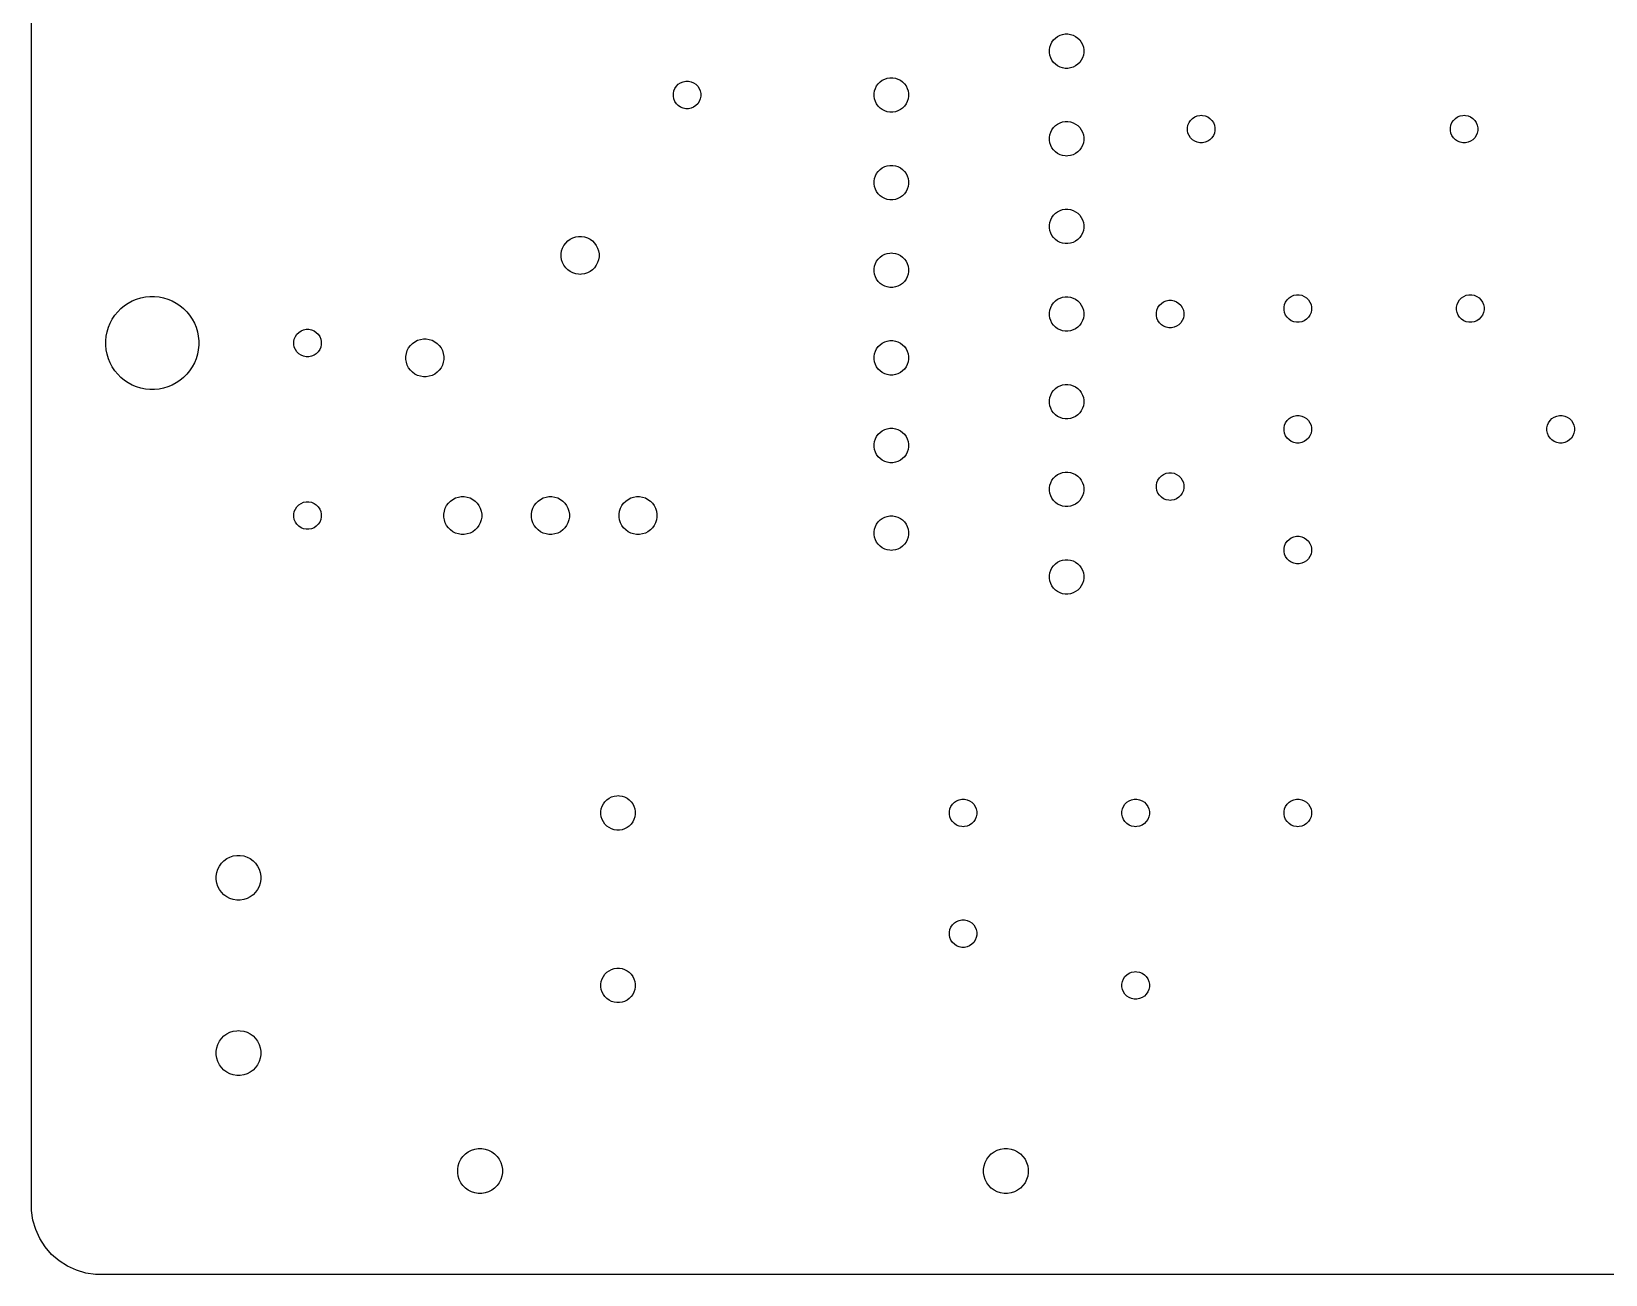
# Model space of a CAD drawing. Header units: millimetres. Extents: x 0 to 90, y 0 to 72.
# Drawn here: x 0 to 45.62, y 0 to 36.03 of the extents above; entities that cross this region are included whole.
import ezdxf

# ---------------------------------------------------------------- set-up
doc = ezdxf.new("R2010")
doc.units = ezdxf.units.MM
doc.layers.add('CUT', color=1, linetype='CONTINUOUS')

msp = doc.modelspace()

# ---------------------------------------------------------------- linework, layer by layer
at = {"layer": 'CUT'}
msp.add_lwpolyline([(88, 0), (2, 0), (1.8571, 0.0025), (1.5743, 0.0432), (1.3002, 0.1237), (1.0403, 0.2424), (0.7999, 0.3969), (0.584, 0.584), (0.3969, 0.7999), (0.2424, 1.0403), (0.1237, 1.3002), (0.0432, 1.5743), (0.0025, 1.8571), (0, 2), (0, 70)], dxfattribs=at)
for points in [[(30.0392, 35.9585), (30.1167, 35.9462), (30.1913, 35.9219), (30.2612, 35.8863), (30.3247, 35.8402), (30.3802, 35.7847), (30.4263, 35.7212), (30.4619, 35.6513), (30.4862, 35.5767), (30.4985, 35.4992), (30.4985, 35.4208), (30.4862, 35.3433), (30.4619, 35.2687), (30.4263, 35.1988), (30.3802, 35.1353), (30.3247, 35.0798), (30.2612, 35.0337), (30.1913, 34.9981), (30.1167, 34.9738), (30.0392, 34.9615), (30, 34.96), (29.9608, 34.9615), (29.8833, 34.9738), (29.8087, 34.9981), (29.7388, 35.0337), (29.6753, 35.0798), (29.6198, 35.1353), (29.5737, 35.1988), (29.5381, 35.2687), (29.5138, 35.3433), (29.5015, 35.4208), (29.5015, 35.4992), (29.5138, 35.5767), (29.5381, 35.6513), (29.5737, 35.7212), (29.6198, 35.7847), (29.6753, 35.8402), (29.7388, 35.8863), (29.8087, 35.9219), (29.8833, 35.9462), (29.9608, 35.9585), (30, 35.96)], [(24.9592, 34.6885), (25.0367, 34.6762), (25.1113, 34.6519), (25.1812, 34.6163), (25.2447, 34.5702), (25.3002, 34.5147), (25.3463, 34.4512), (25.3819, 34.3813), (25.4062, 34.3067), (25.4185, 34.2292), (25.4185, 34.1508), (25.4062, 34.0733), (25.3819, 33.9987), (25.3463, 33.9288), (25.3002, 33.8653), (25.2447, 33.8098), (25.1812, 33.7637), (25.1113, 33.7281), (25.0367, 33.7038), (24.9592, 33.6915), (24.92, 33.69), (24.8808, 33.6915), (24.8033, 33.7038), (24.7287, 33.7281), (24.6588, 33.7637), (24.5953, 33.8098), (24.5398, 33.8653), (24.4937, 33.9288), (24.4581, 33.9987), (24.4338, 34.0733), (24.4215, 34.1508), (24.4215, 34.2292), (24.4338, 34.3067), (24.4581, 34.3813), (24.4937, 34.4512), (24.5398, 34.5147), (24.5953, 34.5702), (24.6588, 34.6163), (24.7287, 34.6519), (24.8033, 34.6762), (24.8808, 34.6885), (24.92, 34.69)], [(19.0392, 34.5881), (19.1161, 34.5728), (19.1886, 34.5428), (19.2538, 34.4992), (19.3092, 34.4438), (19.3528, 34.3786), (19.3828, 34.3061), (19.3981, 34.2292), (19.3981, 34.1508), (19.3828, 34.0739), (19.3528, 34.0014), (19.3092, 33.9362), (19.2538, 33.8808), (19.1886, 33.8372), (19.1161, 33.8072), (19.0392, 33.7919), (19, 33.79), (18.9608, 33.7919), (18.8839, 33.8072), (18.8114, 33.8372), (18.7462, 33.8808), (18.6908, 33.9362), (18.6472, 34.0014), (18.6172, 34.0739), (18.6019, 34.1508), (18.6019, 34.2292), (18.6172, 34.3061), (18.6472, 34.3786), (18.6908, 34.4438), (18.7462, 34.4992), (18.8114, 34.5428), (18.8839, 34.5728), (18.9608, 34.5881), (19, 34.59)], [(30.0392, 33.4185), (30.1167, 33.4062), (30.1913, 33.3819), (30.2612, 33.3463), (30.3247, 33.3002), (30.3802, 33.2447), (30.4263, 33.1812), (30.4619, 33.1113), (30.4862, 33.0367), (30.4985, 32.9592), (30.4985, 32.8808), (30.4862, 32.8033), (30.4619, 32.7287), (30.4263, 32.6588), (30.3802, 32.5953), (30.3247, 32.5398), (30.2612, 32.4937), (30.1913, 32.4581), (30.1167, 32.4338), (30.0392, 32.4215), (30, 32.42), (29.9608, 32.4215), (29.8833, 32.4338), (29.8087, 32.4581), (29.7388, 32.4937), (29.6753, 32.5398), (29.6198, 32.5953), (29.5737, 32.6588), (29.5381, 32.7287), (29.5138, 32.8033), (29.5015, 32.8808), (29.5015, 32.9592), (29.5138, 33.0367), (29.5381, 33.1113), (29.5737, 33.1812), (29.6198, 33.2447), (29.6753, 33.3002), (29.7388, 33.3463), (29.8087, 33.3819), (29.8833, 33.4062), (29.9608, 33.4185), (30, 33.42)], [(33.9392, 33.5981), (34.0161, 33.5828), (34.0886, 33.5528), (34.1538, 33.5092), (34.2092, 33.4538), (34.2528, 33.3886), (34.2828, 33.3161), (34.2981, 33.2392), (34.2981, 33.1608), (34.2828, 33.0839), (34.2528, 33.0114), (34.2092, 32.9462), (34.1538, 32.8908), (34.0886, 32.8472), (34.0161, 32.8172), (33.9392, 32.8019), (33.9, 32.8), (33.8608, 32.8019), (33.7839, 32.8172), (33.7114, 32.8472), (33.6462, 32.8908), (33.5908, 32.9462), (33.5472, 33.0114), (33.5172, 33.0839), (33.5019, 33.1608), (33.5019, 33.2392), (33.5172, 33.3161), (33.5472, 33.3886), (33.5908, 33.4538), (33.6462, 33.5092), (33.7114, 33.5528), (33.7839, 33.5828), (33.8608, 33.5981), (33.9, 33.6)], [(41.5592, 33.5981), (41.6361, 33.5828), (41.7086, 33.5528), (41.7738, 33.5092), (41.8292, 33.4538), (41.8728, 33.3886), (41.9028, 33.3161), (41.9181, 33.2392), (41.9181, 33.1608), (41.9028, 33.0839), (41.8728, 33.0114), (41.8292, 32.9462), (41.7738, 32.8908), (41.7086, 32.8472), (41.6361, 32.8172), (41.5592, 32.8019), (41.52, 32.8), (41.4808, 32.8019), (41.4039, 32.8172), (41.3314, 32.8472), (41.2662, 32.8908), (41.2108, 32.9462), (41.1672, 33.0114), (41.1372, 33.0839), (41.1219, 33.1608), (41.1219, 33.2392), (41.1372, 33.3161), (41.1672, 33.3886), (41.2108, 33.4538), (41.2662, 33.5092), (41.3314, 33.5528), (41.4039, 33.5828), (41.4808, 33.5981), (41.52, 33.6)], [(24.9592, 32.1485), (25.0367, 32.1362), (25.1113, 32.1119), (25.1812, 32.0763), (25.2447, 32.0302), (25.3002, 31.9747), (25.3463, 31.9112), (25.3819, 31.8413), (25.4062, 31.7667), (25.4185, 31.6892), (25.4185, 31.6108), (25.4062, 31.5333), (25.3819, 31.4587), (25.3463, 31.3888), (25.3002, 31.3253), (25.2447, 31.2698), (25.1812, 31.2237), (25.1113, 31.1881), (25.0367, 31.1638), (24.9592, 31.1515), (24.92, 31.15), (24.8808, 31.1515), (24.8033, 31.1638), (24.7287, 31.1881), (24.6588, 31.2237), (24.5953, 31.2698), (24.5398, 31.3253), (24.4937, 31.3888), (24.4581, 31.4587), (24.4338, 31.5333), (24.4215, 31.6108), (24.4215, 31.6892), (24.4338, 31.7667), (24.4581, 31.8413), (24.4937, 31.9112), (24.5398, 31.9747), (24.5953, 32.0302), (24.6588, 32.0763), (24.7287, 32.1119), (24.8033, 32.1362), (24.8808, 32.1485), (24.92, 32.15)], [(30.0392, 30.8785), (30.1167, 30.8662), (30.1913, 30.8419), (30.2612, 30.8063), (30.3247, 30.7602), (30.3802, 30.7047), (30.4263, 30.6412), (30.4619, 30.5713), (30.4862, 30.4967), (30.4985, 30.4192), (30.4985, 30.3408), (30.4862, 30.2633), (30.4619, 30.1887), (30.4263, 30.1188), (30.3802, 30.0553), (30.3247, 29.9998), (30.2612, 29.9537), (30.1913, 29.9181), (30.1167, 29.8938), (30.0392, 29.8815), (30, 29.88), (29.9608, 29.8815), (29.8833, 29.8938), (29.8087, 29.9181), (29.7388, 29.9537), (29.6753, 29.9998), (29.6198, 30.0553), (29.5737, 30.1188), (29.5381, 30.1887), (29.5138, 30.2633), (29.5015, 30.3408), (29.5015, 30.4192), (29.5138, 30.4967), (29.5381, 30.5713), (29.5737, 30.6412), (29.6198, 30.7047), (29.6753, 30.7602), (29.7388, 30.8063), (29.8087, 30.8419), (29.8833, 30.8662), (29.9608, 30.8785), (30, 30.88)], [(15.9432, 30.0883), (16.0284, 30.0748), (16.1105, 30.0481), (16.1874, 30.009), (16.2572, 29.9582), (16.3182, 29.8972), (16.369, 29.8274), (16.4081, 29.7505), (16.4348, 29.6684), (16.4483, 29.5832), (16.4483, 29.4968), (16.4348, 29.4116), (16.4081, 29.3295), (16.369, 29.2526), (16.3182, 29.1828), (16.2572, 29.1218), (16.1874, 29.071), (16.1105, 29.0319), (16.0284, 29.0052), (15.9432, 28.9917), (15.9, 28.99), (15.8568, 28.9917), (15.7716, 29.0052), (15.6895, 29.0319), (15.6126, 29.071), (15.5428, 29.1218), (15.4818, 29.1828), (15.431, 29.2526), (15.3919, 29.3295), (15.3652, 29.4116), (15.3517, 29.4968), (15.3517, 29.5832), (15.3652, 29.6684), (15.3919, 29.7505), (15.431, 29.8274), (15.4818, 29.8972), (15.5428, 29.9582), (15.6126, 30.009), (15.6895, 30.0481), (15.7716, 30.0748), (15.8568, 30.0883), (15.9, 30.09)], [(24.9592, 29.6085), (25.0367, 29.5962), (25.1113, 29.5719), (25.1812, 29.5363), (25.2447, 29.4902), (25.3002, 29.4347), (25.3463, 29.3712), (25.3819, 29.3013), (25.4062, 29.2267), (25.4185, 29.1492), (25.4185, 29.0708), (25.4062, 28.9933), (25.3819, 28.9187), (25.3463, 28.8488), (25.3002, 28.7853), (25.2447, 28.7298), (25.1812, 28.6837), (25.1113, 28.6481), (25.0367, 28.6238), (24.9592, 28.6115), (24.92, 28.61), (24.8808, 28.6115), (24.8033, 28.6238), (24.7287, 28.6481), (24.6588, 28.6837), (24.5953, 28.7298), (24.5398, 28.7853), (24.4937, 28.8488), (24.4581, 28.9187), (24.4338, 28.9933), (24.4215, 29.0708), (24.4215, 29.1492), (24.4338, 29.2267), (24.4581, 29.3013), (24.4937, 29.3712), (24.5398, 29.4347), (24.5953, 29.4902), (24.6588, 29.5363), (24.7287, 29.5719), (24.8033, 29.5962), (24.8808, 29.6085), (24.92, 29.61)], [(3.5662, 28.3484), (3.6981, 28.3354), (3.828, 28.3095), (3.9548, 28.2711), (4.0772, 28.2204), (4.194, 28.1579), (4.3042, 28.0843), (4.4066, 28.0003), (4.5003, 27.9066), (4.5843, 27.8042), (4.6579, 27.694), (4.7204, 27.5772), (4.7711, 27.4548), (4.8095, 27.328), (4.8354, 27.1981), (4.8484, 27.0662), (4.8484, 26.9338), (4.8354, 26.8019), (4.8095, 26.672), (4.7711, 26.5452), (4.7204, 26.4228), (4.6579, 26.306), (4.5843, 26.1958), (4.5003, 26.0934), (4.4066, 25.9997), (4.3042, 25.9157), (4.194, 25.8421), (4.0772, 25.7796), (3.9548, 25.7289), (3.828, 25.6905), (3.6981, 25.6646), (3.5662, 25.6516), (3.5, 25.65), (3.4338, 25.6516), (3.3019, 25.6646), (3.172, 25.6905), (3.0452, 25.7289), (2.9228, 25.7796), (2.806, 25.8421), (2.6958, 25.9157), (2.5934, 25.9997), (2.4997, 26.0934), (2.4157, 26.1958), (2.3421, 26.306), (2.2796, 26.4228), (2.2289, 26.5452), (2.1905, 26.672), (2.1646, 26.8019), (2.1516, 26.9338), (2.1516, 27.0662), (2.1646, 27.1981), (2.1905, 27.328), (2.2289, 27.4548), (2.2796, 27.5772), (2.3421, 27.694), (2.4157, 27.8042), (2.4997, 27.9066), (2.5934, 28.0003), (2.6958, 28.0843), (2.806, 28.1579), (2.9228, 28.2204), (3.0452, 28.2711), (3.172, 28.3095), (3.3019, 28.3354), (3.4338, 28.3484), (3.5, 28.35)], [(30.0392, 28.3385), (30.1167, 28.3262), (30.1913, 28.3019), (30.2612, 28.2663), (30.3247, 28.2202), (30.3802, 28.1647), (30.4263, 28.1012), (30.4619, 28.0313), (30.4862, 27.9567), (30.4985, 27.8792), (30.4985, 27.8008), (30.4862, 27.7233), (30.4619, 27.6487), (30.4263, 27.5788), (30.3802, 27.5153), (30.3247, 27.4598), (30.2612, 27.4137), (30.1913, 27.3781), (30.1167, 27.3538), (30.0392, 27.3415), (30, 27.34), (29.9608, 27.3415), (29.8833, 27.3538), (29.8087, 27.3781), (29.7388, 27.4137), (29.6753, 27.4598), (29.6198, 27.5153), (29.5737, 27.5788), (29.5381, 27.6487), (29.5138, 27.7233), (29.5015, 27.8008), (29.5015, 27.8792), (29.5138, 27.9567), (29.5381, 28.0313), (29.5737, 28.1012), (29.6198, 28.1647), (29.6753, 28.2202), (29.7388, 28.2663), (29.8087, 28.3019), (29.8833, 28.3262), (29.9608, 28.3385), (30, 28.34)], [(36.7392, 28.3981), (36.8161, 28.3828), (36.8886, 28.3528), (36.9538, 28.3092), (37.0092, 28.2538), (37.0528, 28.1886), (37.0828, 28.1161), (37.0981, 28.0392), (37.0981, 27.9608), (37.0828, 27.8839), (37.0528, 27.8114), (37.0092, 27.7462), (36.9538, 27.6908), (36.8886, 27.6472), (36.8161, 27.6172), (36.7392, 27.6019), (36.7, 27.6), (36.6608, 27.6019), (36.5839, 27.6172), (36.5114, 27.6472), (36.4462, 27.6908), (36.3908, 27.7462), (36.3472, 27.8114), (36.3172, 27.8839), (36.3019, 27.9608), (36.3019, 28.0392), (36.3172, 28.1161), (36.3472, 28.1886), (36.3908, 28.2538), (36.4462, 28.3092), (36.5114, 28.3528), (36.5839, 28.3828), (36.6608, 28.3981), (36.7, 28.4)], [(41.7392, 28.3981), (41.8161, 28.3828), (41.8886, 28.3528), (41.9538, 28.3092), (42.0092, 28.2538), (42.0528, 28.1886), (42.0828, 28.1161), (42.0981, 28.0392), (42.0981, 27.9608), (42.0828, 27.8839), (42.0528, 27.8114), (42.0092, 27.7462), (41.9538, 27.6908), (41.8886, 27.6472), (41.8161, 27.6172), (41.7392, 27.6019), (41.7, 27.6), (41.6608, 27.6019), (41.5839, 27.6172), (41.5114, 27.6472), (41.4462, 27.6908), (41.3908, 27.7462), (41.3472, 27.8114), (41.3172, 27.8839), (41.3019, 27.9608), (41.3019, 28.0392), (41.3172, 28.1161), (41.3472, 28.1886), (41.3908, 28.2538), (41.4462, 28.3092), (41.5114, 28.3528), (41.5839, 28.3828), (41.6608, 28.3981), (41.7, 28.4)], [(33.0392, 28.2381), (33.1161, 28.2228), (33.1886, 28.1928), (33.2538, 28.1492), (33.3092, 28.0938), (33.3528, 28.0286), (33.3828, 27.9561), (33.3981, 27.8792), (33.3981, 27.8008), (33.3828, 27.7239), (33.3528, 27.6514), (33.3092, 27.5862), (33.2538, 27.5308), (33.1886, 27.4872), (33.1161, 27.4572), (33.0392, 27.4419), (33, 27.44), (32.9608, 27.4419), (32.8839, 27.4572), (32.8114, 27.4872), (32.7462, 27.5308), (32.6908, 27.5862), (32.6472, 27.6514), (32.6172, 27.7239), (32.6019, 27.8008), (32.6019, 27.8792), (32.6172, 27.9561), (32.6472, 28.0286), (32.6908, 28.0938), (32.7462, 28.1492), (32.8114, 28.1928), (32.8839, 28.2228), (32.9608, 28.2381), (33, 28.24)], [(8.0392, 27.3981), (8.1161, 27.3828), (8.1886, 27.3528), (8.2538, 27.3092), (8.3092, 27.2538), (8.3528, 27.1886), (8.3828, 27.1161), (8.3981, 27.0392), (8.3981, 26.9608), (8.3828, 26.8839), (8.3528, 26.8114), (8.3092, 26.7462), (8.2538, 26.6908), (8.1886, 26.6472), (8.1161, 26.6172), (8.0392, 26.6019), (8, 26.6), (7.9608, 26.6019), (7.8839, 26.6172), (7.8114, 26.6472), (7.7462, 26.6908), (7.6908, 26.7462), (7.6472, 26.8114), (7.6172, 26.8839), (7.6019, 26.9608), (7.6019, 27.0392), (7.6172, 27.1161), (7.6472, 27.1886), (7.6908, 27.2538), (7.7462, 27.3092), (7.8114, 27.3528), (7.8839, 27.3828), (7.9608, 27.3981), (8, 27.4)], [(11.4432, 27.1183), (11.5284, 27.1048), (11.6105, 27.0781), (11.6874, 27.039), (11.7572, 26.9882), (11.8182, 26.9272), (11.869, 26.8574), (11.9081, 26.7805), (11.9348, 26.6984), (11.9483, 26.6132), (11.9483, 26.5268), (11.9348, 26.4416), (11.9081, 26.3595), (11.869, 26.2826), (11.8182, 26.2128), (11.7572, 26.1518), (11.6874, 26.101), (11.6105, 26.0619), (11.5284, 26.0352), (11.4432, 26.0217), (11.4, 26.02), (11.3568, 26.0217), (11.2716, 26.0352), (11.1895, 26.0619), (11.1126, 26.101), (11.0428, 26.1518), (10.9818, 26.2128), (10.931, 26.2826), (10.8919, 26.3595), (10.8652, 26.4416), (10.8517, 26.5268), (10.8517, 26.6132), (10.8652, 26.6984), (10.8919, 26.7805), (10.931, 26.8574), (10.9818, 26.9272), (11.0428, 26.9882), (11.1126, 27.039), (11.1895, 27.0781), (11.2716, 27.1048), (11.3568, 27.1183), (11.4, 27.12)], [(24.9592, 27.0685), (25.0367, 27.0562), (25.1113, 27.0319), (25.1812, 26.9963), (25.2447, 26.9502), (25.3002, 26.8947), (25.3463, 26.8312), (25.3819, 26.7613), (25.4062, 26.6867), (25.4185, 26.6092), (25.4185, 26.5308), (25.4062, 26.4533), (25.3819, 26.3787), (25.3463, 26.3088), (25.3002, 26.2453), (25.2447, 26.1898), (25.1812, 26.1437), (25.1113, 26.1081), (25.0367, 26.0838), (24.9592, 26.0715), (24.92, 26.07), (24.8808, 26.0715), (24.8033, 26.0838), (24.7287, 26.1081), (24.6588, 26.1437), (24.5953, 26.1898), (24.5398, 26.2453), (24.4937, 26.3088), (24.4581, 26.3787), (24.4338, 26.4533), (24.4215, 26.5308), (24.4215, 26.6092), (24.4338, 26.6867), (24.4581, 26.7613), (24.4937, 26.8312), (24.5398, 26.8947), (24.5953, 26.9502), (24.6588, 26.9963), (24.7287, 27.0319), (24.8033, 27.0562), (24.8808, 27.0685), (24.92, 27.07)], [(30.0392, 25.7985), (30.1167, 25.7862), (30.1913, 25.7619), (30.2612, 25.7263), (30.3247, 25.6802), (30.3802, 25.6247), (30.4263, 25.5612), (30.4619, 25.4913), (30.4862, 25.4167), (30.4985, 25.3392), (30.4985, 25.2608), (30.4862, 25.1833), (30.4619, 25.1087), (30.4263, 25.0388), (30.3802, 24.9753), (30.3247, 24.9198), (30.2612, 24.8737), (30.1913, 24.8381), (30.1167, 24.8138), (30.0392, 24.8015), (30, 24.8), (29.9608, 24.8015), (29.8833, 24.8138), (29.8087, 24.8381), (29.7388, 24.8737), (29.6753, 24.9198), (29.6198, 24.9753), (29.5737, 25.0388), (29.5381, 25.1087), (29.5138, 25.1833), (29.5015, 25.2608), (29.5015, 25.3392), (29.5138, 25.4167), (29.5381, 25.4913), (29.5737, 25.5612), (29.6198, 25.6247), (29.6753, 25.6802), (29.7388, 25.7263), (29.8087, 25.7619), (29.8833, 25.7862), (29.9608, 25.7985), (30, 25.8)], [(36.7392, 24.8981), (36.8161, 24.8828), (36.8886, 24.8528), (36.9538, 24.8092), (37.0092, 24.7538), (37.0528, 24.6886), (37.0828, 24.6161), (37.0981, 24.5392), (37.0981, 24.4608), (37.0828, 24.3839), (37.0528, 24.3114), (37.0092, 24.2462), (36.9538, 24.1908), (36.8886, 24.1472), (36.8161, 24.1172), (36.7392, 24.1019), (36.7, 24.1), (36.6608, 24.1019), (36.5839, 24.1172), (36.5114, 24.1472), (36.4462, 24.1908), (36.3908, 24.2462), (36.3472, 24.3114), (36.3172, 24.3839), (36.3019, 24.4608), (36.3019, 24.5392), (36.3172, 24.6161), (36.3472, 24.6886), (36.3908, 24.7538), (36.4462, 24.8092), (36.5114, 24.8528), (36.5839, 24.8828), (36.6608, 24.8981), (36.7, 24.9)], [(44.3592, 24.8981), (44.4361, 24.8828), (44.5086, 24.8528), (44.5738, 24.8092), (44.6292, 24.7538), (44.6728, 24.6886), (44.7028, 24.6161), (44.7181, 24.5392), (44.7181, 24.4608), (44.7028, 24.3839), (44.6728, 24.3114), (44.6292, 24.2462), (44.5738, 24.1908), (44.5086, 24.1472), (44.4361, 24.1172), (44.3592, 24.1019), (44.32, 24.1), (44.2808, 24.1019), (44.2039, 24.1172), (44.1314, 24.1472), (44.0662, 24.1908), (44.0108, 24.2462), (43.9672, 24.3114), (43.9372, 24.3839), (43.9219, 24.4608), (43.9219, 24.5392), (43.9372, 24.6161), (43.9672, 24.6886), (44.0108, 24.7538), (44.0662, 24.8092), (44.1314, 24.8528), (44.2039, 24.8828), (44.2808, 24.8981), (44.32, 24.9)], [(24.9592, 24.5285), (25.0367, 24.5162), (25.1113, 24.4919), (25.1812, 24.4563), (25.2447, 24.4102), (25.3002, 24.3547), (25.3463, 24.2912), (25.3819, 24.2213), (25.4062, 24.1467), (25.4185, 24.0692), (25.4185, 23.9908), (25.4062, 23.9133), (25.3819, 23.8387), (25.3463, 23.7688), (25.3002, 23.7053), (25.2447, 23.6498), (25.1812, 23.6037), (25.1113, 23.5681), (25.0367, 23.5438), (24.9592, 23.5315), (24.92, 23.53), (24.8808, 23.5315), (24.8033, 23.5438), (24.7287, 23.5681), (24.6588, 23.6037), (24.5953, 23.6498), (24.5398, 23.7053), (24.4937, 23.7688), (24.4581, 23.8387), (24.4338, 23.9133), (24.4215, 23.9908), (24.4215, 24.0692), (24.4338, 24.1467), (24.4581, 24.2213), (24.4937, 24.2912), (24.5398, 24.3547), (24.5953, 24.4102), (24.6588, 24.4563), (24.7287, 24.4919), (24.8033, 24.5162), (24.8808, 24.5285), (24.92, 24.53)], [(30.0392, 23.2585), (30.1167, 23.2462), (30.1913, 23.2219), (30.2612, 23.1863), (30.3247, 23.1402), (30.3802, 23.0847), (30.4263, 23.0212), (30.4619, 22.9513), (30.4862, 22.8767), (30.4985, 22.7992), (30.4985, 22.7208), (30.4862, 22.6433), (30.4619, 22.5687), (30.4263, 22.4988), (30.3802, 22.4353), (30.3247, 22.3798), (30.2612, 22.3337), (30.1913, 22.2981), (30.1167, 22.2738), (30.0392, 22.2615), (30, 22.26), (29.9608, 22.2615), (29.8833, 22.2738), (29.8087, 22.2981), (29.7388, 22.3337), (29.6753, 22.3798), (29.6198, 22.4353), (29.5737, 22.4988), (29.5381, 22.5687), (29.5138, 22.6433), (29.5015, 22.7208), (29.5015, 22.7992), (29.5138, 22.8767), (29.5381, 22.9513), (29.5737, 23.0212), (29.6198, 23.0847), (29.6753, 23.1402), (29.7388, 23.1863), (29.8087, 23.2219), (29.8833, 23.2462), (29.9608, 23.2585), (30, 23.26)], [(33.0392, 23.2381), (33.1161, 23.2228), (33.1886, 23.1928), (33.2538, 23.1492), (33.3092, 23.0938), (33.3528, 23.0286), (33.3828, 22.9561), (33.3981, 22.8792), (33.3981, 22.8008), (33.3828, 22.7239), (33.3528, 22.6514), (33.3092, 22.5862), (33.2538, 22.5308), (33.1886, 22.4872), (33.1161, 22.4572), (33.0392, 22.4419), (33, 22.44), (32.9608, 22.4419), (32.8839, 22.4572), (32.8114, 22.4872), (32.7462, 22.5308), (32.6908, 22.5862), (32.6472, 22.6514), (32.6172, 22.7239), (32.6019, 22.8008), (32.6019, 22.8792), (32.6172, 22.9561), (32.6472, 23.0286), (32.6908, 23.0938), (32.7462, 23.1492), (32.8114, 23.1928), (32.8839, 23.2228), (32.9608, 23.2381), (33, 23.24)], [(8.0392, 22.3981), (8.1161, 22.3828), (8.1886, 22.3528), (8.2538, 22.3092), (8.3092, 22.2538), (8.3528, 22.1886), (8.3828, 22.1161), (8.3981, 22.0392), (8.3981, 21.9608), (8.3828, 21.8839), (8.3528, 21.8114), (8.3092, 21.7462), (8.2538, 21.6908), (8.1886, 21.6472), (8.1161, 21.6172), (8.0392, 21.6019), (8, 21.6), (7.9608, 21.6019), (7.8839, 21.6172), (7.8114, 21.6472), (7.7462, 21.6908), (7.6908, 21.7462), (7.6472, 21.8114), (7.6172, 21.8839), (7.6019, 21.9608), (7.6019, 22.0392), (7.6172, 22.1161), (7.6472, 22.1886), (7.6908, 22.2538), (7.7462, 22.3092), (7.8114, 22.3528), (7.8839, 22.3828), (7.9608, 22.3981), (8, 22.4)], [(12.5432, 22.5483), (12.6284, 22.5348), (12.7105, 22.5081), (12.7874, 22.469), (12.8572, 22.4182), (12.9182, 22.3572), (12.969, 22.2874), (13.0081, 22.2105), (13.0348, 22.1284), (13.0483, 22.0432), (13.0483, 21.9568), (13.0348, 21.8716), (13.0081, 21.7895), (12.969, 21.7126), (12.9182, 21.6428), (12.8572, 21.5818), (12.7874, 21.531), (12.7105, 21.4919), (12.6284, 21.4652), (12.5432, 21.4517), (12.5, 21.45), (12.4568, 21.4517), (12.3716, 21.4652), (12.2895, 21.4919), (12.2126, 21.531), (12.1428, 21.5818), (12.0818, 21.6428), (12.031, 21.7126), (11.9919, 21.7895), (11.9652, 21.8716), (11.9517, 21.9568), (11.9517, 22.0432), (11.9652, 22.1284), (11.9919, 22.2105), (12.031, 22.2874), (12.0818, 22.3572), (12.1428, 22.4182), (12.2126, 22.469), (12.2895, 22.5081), (12.3716, 22.5348), (12.4568, 22.5483), (12.5, 22.55)], [(15.0832, 22.5483), (15.1684, 22.5348), (15.2505, 22.5081), (15.3274, 22.469), (15.3972, 22.4182), (15.4582, 22.3572), (15.509, 22.2874), (15.5481, 22.2105), (15.5748, 22.1284), (15.5883, 22.0432), (15.5883, 21.9568), (15.5748, 21.8716), (15.5481, 21.7895), (15.509, 21.7126), (15.4582, 21.6428), (15.3972, 21.5818), (15.3274, 21.531), (15.2505, 21.4919), (15.1684, 21.4652), (15.0832, 21.4517), (15.04, 21.45), (14.9968, 21.4517), (14.9116, 21.4652), (14.8295, 21.4919), (14.7526, 21.531), (14.6828, 21.5818), (14.6218, 21.6428), (14.571, 21.7126), (14.5319, 21.7895), (14.5052, 21.8716), (14.4917, 21.9568), (14.4917, 22.0432), (14.5052, 22.1284), (14.5319, 22.2105), (14.571, 22.2874), (14.6218, 22.3572), (14.6828, 22.4182), (14.7526, 22.469), (14.8295, 22.5081), (14.9116, 22.5348), (14.9968, 22.5483), (15.04, 22.55)], [(17.6232, 22.5483), (17.7084, 22.5348), (17.7905, 22.5081), (17.8674, 22.469), (17.9372, 22.4182), (17.9982, 22.3572), (18.049, 22.2874), (18.0881, 22.2105), (18.1148, 22.1284), (18.1283, 22.0432), (18.1283, 21.9568), (18.1148, 21.8716), (18.0881, 21.7895), (18.049, 21.7126), (17.9982, 21.6428), (17.9372, 21.5818), (17.8674, 21.531), (17.7905, 21.4919), (17.7084, 21.4652), (17.6232, 21.4517), (17.58, 21.45), (17.5368, 21.4517), (17.4516, 21.4652), (17.3695, 21.4919), (17.2926, 21.531), (17.2228, 21.5818), (17.1618, 21.6428), (17.111, 21.7126), (17.0719, 21.7895), (17.0452, 21.8716), (17.0317, 21.9568), (17.0317, 22.0432), (17.0452, 22.1284), (17.0719, 22.2105), (17.111, 22.2874), (17.1618, 22.3572), (17.2228, 22.4182), (17.2926, 22.469), (17.3695, 22.5081), (17.4516, 22.5348), (17.5368, 22.5483), (17.58, 22.55)], [(24.9592, 21.9885), (25.0367, 21.9762), (25.1113, 21.9519), (25.1812, 21.9163), (25.2447, 21.8702), (25.3002, 21.8147), (25.3463, 21.7512), (25.3819, 21.6813), (25.4062, 21.6067), (25.4185, 21.5292), (25.4185, 21.4508), (25.4062, 21.3733), (25.3819, 21.2987), (25.3463, 21.2288), (25.3002, 21.1653), (25.2447, 21.1098), (25.1812, 21.0637), (25.1113, 21.0281), (25.0367, 21.0038), (24.9592, 20.9915), (24.92, 20.99), (24.8808, 20.9915), (24.8033, 21.0038), (24.7287, 21.0281), (24.6588, 21.0637), (24.5953, 21.1098), (24.5398, 21.1653), (24.4937, 21.2288), (24.4581, 21.2987), (24.4338, 21.3733), (24.4215, 21.4508), (24.4215, 21.5292), (24.4338, 21.6067), (24.4581, 21.6813), (24.4937, 21.7512), (24.5398, 21.8147), (24.5953, 21.8702), (24.6588, 21.9163), (24.7287, 21.9519), (24.8033, 21.9762), (24.8808, 21.9885), (24.92, 21.99)], [(36.7392, 21.3981), (36.8161, 21.3828), (36.8886, 21.3528), (36.9538, 21.3092), (37.0092, 21.2538), (37.0528, 21.1886), (37.0828, 21.1161), (37.0981, 21.0392), (37.0981, 20.9608), (37.0828, 20.8839), (37.0528, 20.8114), (37.0092, 20.7462), (36.9538, 20.6908), (36.8886, 20.6472), (36.8161, 20.6172), (36.7392, 20.6019), (36.7, 20.6), (36.6608, 20.6019), (36.5839, 20.6172), (36.5114, 20.6472), (36.4462, 20.6908), (36.3908, 20.7462), (36.3472, 20.8114), (36.3172, 20.8839), (36.3019, 20.9608), (36.3019, 21.0392), (36.3172, 21.1161), (36.3472, 21.1886), (36.3908, 21.2538), (36.4462, 21.3092), (36.5114, 21.3528), (36.5839, 21.3828), (36.6608, 21.3981), (36.7, 21.4)], [(30.0392, 20.7185), (30.1167, 20.7062), (30.1913, 20.6819), (30.2612, 20.6463), (30.3247, 20.6002), (30.3802, 20.5447), (30.4263, 20.4812), (30.4619, 20.4113), (30.4862, 20.3367), (30.4985, 20.2592), (30.4985, 20.1808), (30.4862, 20.1033), (30.4619, 20.0287), (30.4263, 19.9588), (30.3802, 19.8953), (30.3247, 19.8398), (30.2612, 19.7937), (30.1913, 19.7581), (30.1167, 19.7338), (30.0392, 19.7215), (30, 19.72), (29.9608, 19.7215), (29.8833, 19.7338), (29.8087, 19.7581), (29.7388, 19.7937), (29.6753, 19.8398), (29.6198, 19.8953), (29.5737, 19.9588), (29.5381, 20.0287), (29.5138, 20.1033), (29.5015, 20.1808), (29.5015, 20.2592), (29.5138, 20.3367), (29.5381, 20.4113), (29.5737, 20.4812), (29.6198, 20.5447), (29.6753, 20.6002), (29.7388, 20.6463), (29.8087, 20.6819), (29.8833, 20.7062), (29.9608, 20.7185), (30, 20.72)], [(17.0392, 13.8785), (17.1167, 13.8662), (17.1913, 13.8419), (17.2612, 13.8063), (17.3247, 13.7602), (17.3802, 13.7047), (17.4263, 13.6412), (17.4619, 13.5713), (17.4862, 13.4967), (17.4985, 13.4192), (17.4985, 13.3408), (17.4862, 13.2633), (17.4619, 13.1887), (17.4263, 13.1188), (17.3802, 13.0553), (17.3247, 12.9998), (17.2612, 12.9537), (17.1913, 12.9181), (17.1167, 12.8938), (17.0392, 12.8815), (17, 12.88), (16.9608, 12.8815), (16.8833, 12.8938), (16.8087, 12.9181), (16.7388, 12.9537), (16.6753, 12.9998), (16.6198, 13.0553), (16.5737, 13.1188), (16.5381, 13.1887), (16.5138, 13.2633), (16.5015, 13.3408), (16.5015, 13.4192), (16.5138, 13.4967), (16.5381, 13.5713), (16.5737, 13.6412), (16.6198, 13.7047), (16.6753, 13.7602), (16.7388, 13.8063), (16.8087, 13.8419), (16.8833, 13.8662), (16.9608, 13.8785), (17, 13.88)], [(27.0392, 13.7781), (27.1161, 13.7628), (27.1886, 13.7328), (27.2538, 13.6892), (27.3092, 13.6338), (27.3528, 13.5686), (27.3828, 13.4961), (27.3981, 13.4192), (27.3981, 13.3408), (27.3828, 13.2639), (27.3528, 13.1914), (27.3092, 13.1262), (27.2538, 13.0708), (27.1886, 13.0272), (27.1161, 12.9972), (27.0392, 12.9819), (27, 12.98), (26.9608, 12.9819), (26.8839, 12.9972), (26.8114, 13.0272), (26.7462, 13.0708), (26.6908, 13.1262), (26.6472, 13.1914), (26.6172, 13.2639), (26.6019, 13.3408), (26.6019, 13.4192), (26.6172, 13.4961), (26.6472, 13.5686), (26.6908, 13.6338), (26.7462, 13.6892), (26.8114, 13.7328), (26.8839, 13.7628), (26.9608, 13.7781), (27, 13.78)], [(32.0392, 13.7781), (32.1161, 13.7628), (32.1886, 13.7328), (32.2538, 13.6892), (32.3092, 13.6338), (32.3528, 13.5686), (32.3828, 13.4961), (32.3981, 13.4192), (32.3981, 13.3408), (32.3828, 13.2639), (32.3528, 13.1914), (32.3092, 13.1262), (32.2538, 13.0708), (32.1886, 13.0272), (32.1161, 12.9972), (32.0392, 12.9819), (32, 12.98), (31.9608, 12.9819), (31.8839, 12.9972), (31.8114, 13.0272), (31.7462, 13.0708), (31.6908, 13.1262), (31.6472, 13.1914), (31.6172, 13.2639), (31.6019, 13.3408), (31.6019, 13.4192), (31.6172, 13.4961), (31.6472, 13.5686), (31.6908, 13.6338), (31.7462, 13.6892), (31.8114, 13.7328), (31.8839, 13.7628), (31.9608, 13.7781), (32, 13.78)], [(36.7392, 13.7781), (36.8161, 13.7628), (36.8886, 13.7328), (36.9538, 13.6892), (37.0092, 13.6338), (37.0528, 13.5686), (37.0828, 13.4961), (37.0981, 13.4192), (37.0981, 13.3408), (37.0828, 13.2639), (37.0528, 13.1914), (37.0092, 13.1262), (36.9538, 13.0708), (36.8886, 13.0272), (36.8161, 12.9972), (36.7392, 12.9819), (36.7, 12.98), (36.6608, 12.9819), (36.5839, 12.9972), (36.5114, 13.0272), (36.4462, 13.0708), (36.3908, 13.1262), (36.3472, 13.1914), (36.3172, 13.2639), (36.3019, 13.3408), (36.3019, 13.4192), (36.3172, 13.4961), (36.3472, 13.5686), (36.3908, 13.6338), (36.4462, 13.6892), (36.5114, 13.7328), (36.5839, 13.7628), (36.6608, 13.7781), (36.7, 13.78)], [(6.051, 12.148), (6.1517, 12.132), (6.2487, 12.1005), (6.3396, 12.0542), (6.4221, 11.9943), (6.4943, 11.9221), (6.5542, 11.8396), (6.6005, 11.7487), (6.632, 11.6517), (6.648, 11.551), (6.648, 11.449), (6.632, 11.3483), (6.6005, 11.2513), (6.5542, 11.1604), (6.4943, 11.0779), (6.4221, 11.0057), (6.3396, 10.9458), (6.2487, 10.8995), (6.1517, 10.868), (6.051, 10.852), (6, 10.85), (5.949, 10.852), (5.8483, 10.868), (5.7513, 10.8995), (5.6604, 10.9458), (5.5779, 11.0057), (5.5057, 11.0779), (5.4458, 11.1604), (5.3995, 11.2513), (5.368, 11.3483), (5.352, 11.449), (5.352, 11.551), (5.368, 11.6517), (5.3995, 11.7487), (5.4458, 11.8396), (5.5057, 11.9221), (5.5779, 11.9943), (5.6604, 12.0542), (5.7513, 12.1005), (5.8483, 12.132), (5.949, 12.148), (6, 12.15)], [(27.0392, 10.2781), (27.1161, 10.2628), (27.1886, 10.2328), (27.2538, 10.1892), (27.3092, 10.1338), (27.3528, 10.0686), (27.3828, 9.9961), (27.3981, 9.9192), (27.3981, 9.8408), (27.3828, 9.7639), (27.3528, 9.6914), (27.3092, 9.6262), (27.2538, 9.5708), (27.1886, 9.5272), (27.1161, 9.4972), (27.0392, 9.4819), (27, 9.48), (26.9608, 9.4819), (26.8839, 9.4972), (26.8114, 9.5272), (26.7462, 9.5708), (26.6908, 9.6262), (26.6472, 9.6914), (26.6172, 9.7639), (26.6019, 9.8408), (26.6019, 9.9192), (26.6172, 9.9961), (26.6472, 10.0686), (26.6908, 10.1338), (26.7462, 10.1892), (26.8114, 10.2328), (26.8839, 10.2628), (26.9608, 10.2781), (27, 10.28)], [(17.0392, 8.8785), (17.1167, 8.8662), (17.1913, 8.8419), (17.2612, 8.8063), (17.3247, 8.7602), (17.3802, 8.7047), (17.4263, 8.6412), (17.4619, 8.5713), (17.4862, 8.4967), (17.4985, 8.4192), (17.4985, 8.3408), (17.4862, 8.2633), (17.4619, 8.1887), (17.4263, 8.1188), (17.3802, 8.0553), (17.3247, 7.9998), (17.2612, 7.9537), (17.1913, 7.9181), (17.1167, 7.8938), (17.0392, 7.8815), (17, 7.88), (16.9608, 7.8815), (16.8833, 7.8938), (16.8087, 7.9181), (16.7388, 7.9537), (16.6753, 7.9998), (16.6198, 8.0553), (16.5737, 8.1188), (16.5381, 8.1887), (16.5138, 8.2633), (16.5015, 8.3408), (16.5015, 8.4192), (16.5138, 8.4967), (16.5381, 8.5713), (16.5737, 8.6412), (16.6198, 8.7047), (16.6753, 8.7602), (16.7388, 8.8063), (16.8087, 8.8419), (16.8833, 8.8662), (16.9608, 8.8785), (17, 8.88)], [(32.0392, 8.7781), (32.1161, 8.7628), (32.1886, 8.7328), (32.2538, 8.6892), (32.3092, 8.6338), (32.3528, 8.5686), (32.3828, 8.4961), (32.3981, 8.4192), (32.3981, 8.3408), (32.3828, 8.2639), (32.3528, 8.1914), (32.3092, 8.1262), (32.2538, 8.0708), (32.1886, 8.0272), (32.1161, 7.9972), (32.0392, 7.9819), (32, 7.98), (31.9608, 7.9819), (31.8839, 7.9972), (31.8114, 8.0272), (31.7462, 8.0708), (31.6908, 8.1262), (31.6472, 8.1914), (31.6172, 8.2639), (31.6019, 8.3408), (31.6019, 8.4192), (31.6172, 8.4961), (31.6472, 8.5686), (31.6908, 8.6338), (31.7462, 8.6892), (31.8114, 8.7328), (31.8839, 8.7628), (31.9608, 8.7781), (32, 8.78)], [(6.051, 7.068), (6.1517, 7.052), (6.2487, 7.0205), (6.3396, 6.9742), (6.4221, 6.9143), (6.4943, 6.8421), (6.5542, 6.7596), (6.6005, 6.6687), (6.632, 6.5717), (6.648, 6.471), (6.648, 6.369), (6.632, 6.2683), (6.6005, 6.1713), (6.5542, 6.0804), (6.4943, 5.9979), (6.4221, 5.9257), (6.3396, 5.8658), (6.2487, 5.8195), (6.1517, 5.788), (6.051, 5.772), (6, 5.77), (5.949, 5.772), (5.8483, 5.788), (5.7513, 5.8195), (5.6604, 5.8658), (5.5779, 5.9257), (5.5057, 5.9979), (5.4458, 6.0804), (5.3995, 6.1713), (5.368, 6.2683), (5.352, 6.369), (5.352, 6.471), (5.368, 6.5717), (5.3995, 6.6687), (5.4458, 6.7596), (5.5057, 6.8421), (5.5779, 6.9143), (5.6604, 6.9742), (5.7513, 7.0205), (5.8483, 7.052), (5.949, 7.068), (6, 7.07)], [(13.051, 3.648), (13.1517, 3.632), (13.2487, 3.6005), (13.3396, 3.5542), (13.4221, 3.4943), (13.4943, 3.4221), (13.5542, 3.3396), (13.6005, 3.2487), (13.632, 3.1517), (13.648, 3.051), (13.648, 2.949), (13.632, 2.8483), (13.6005, 2.7513), (13.5542, 2.6604), (13.4943, 2.5779), (13.4221, 2.5057), (13.3396, 2.4458), (13.2487, 2.3995), (13.1517, 2.368), (13.051, 2.352), (13, 2.35), (12.949, 2.352), (12.8483, 2.368), (12.7513, 2.3995), (12.6604, 2.4458), (12.5779, 2.5057), (12.5057, 2.5779), (12.4458, 2.6604), (12.3995, 2.7513), (12.368, 2.8483), (12.352, 2.949), (12.352, 3.051), (12.368, 3.1517), (12.3995, 3.2487), (12.4458, 3.3396), (12.5057, 3.4221), (12.5779, 3.4943), (12.6604, 3.5542), (12.7513, 3.6005), (12.8483, 3.632), (12.949, 3.648), (13, 3.65)], [(28.291, 3.648), (28.3917, 3.632), (28.4887, 3.6005), (28.5796, 3.5542), (28.6621, 3.4943), (28.7343, 3.4221), (28.7942, 3.3396), (28.8405, 3.2487), (28.872, 3.1517), (28.888, 3.051), (28.888, 2.949), (28.872, 2.8483), (28.8405, 2.7513), (28.7942, 2.6604), (28.7343, 2.5779), (28.6621, 2.5057), (28.5796, 2.4458), (28.4887, 2.3995), (28.3917, 2.368), (28.291, 2.352), (28.24, 2.35), (28.189, 2.352), (28.0883, 2.368), (27.9913, 2.3995), (27.9004, 2.4458), (27.8179, 2.5057), (27.7457, 2.5779), (27.6858, 2.6604), (27.6395, 2.7513), (27.608, 2.8483), (27.592, 2.949), (27.592, 3.051), (27.608, 3.1517), (27.6395, 3.2487), (27.6858, 3.3396), (27.7457, 3.4221), (27.8179, 3.4943), (27.9004, 3.5542), (27.9913, 3.6005), (28.0883, 3.632), (28.189, 3.648), (28.24, 3.65)]]:
    msp.add_lwpolyline(points, close=True, dxfattribs=at)

doc.saveas('drawing.dxf')
